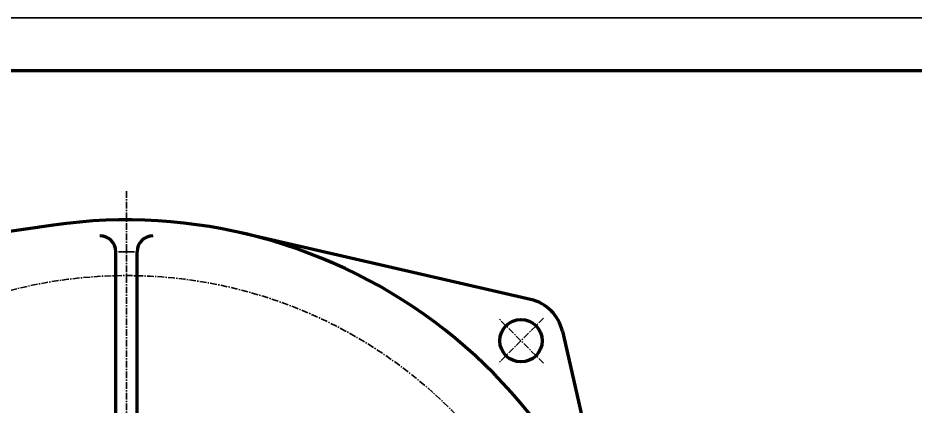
# Model space of a CAD drawing. Header units: millimetres. Extents: x 0 to 4732, y -441 to 1125.
# Drawn here: x 3585.8 to 3754.8, y 819.7 to 892.9 of the extents above; entities that cross this region are included whole.
import ezdxf

# ---------------------------------------------------------------- set-up
doc = ezdxf.new("R2010")
doc.units = ezdxf.units.MM
doc.linetypes.add('CENTER', pattern=[2, 1.25, -0.25, 0.25, -0.25])
for name, color, linetype, lineweight in [('0粗实线', 7, 'Continuous', 70), ('0细实线', 7, 'Continuous', 35), ('1', 1, 'CENTER', 35), ('箱体', 3, 'Continuous', 70)]:
    doc.layers.add(name, color=color, linetype=linetype, lineweight=lineweight)

msp = doc.modelspace()

# ---------------------------------------------------------------- linework, layer by layer
at = {"color": 0, "linetype": 'CENTER', "lineweight": 35}
msp.add_circle((3606.217, 757.748), 86.595, dxfattribs=at)
at = {"layer": '0粗实线', "color": 0, "lineweight": 70}
msp.add_line((4090.86, 882.916), (3284.86, 882.916), dxfattribs=at)
at = {"layer": '0细实线', "color": 0, "lineweight": 35}
msp.add_line((4100.86, 892.916), (3259.86, 892.916), dxfattribs=at)
at = {"layer": '1', "color": 0, "lineweight": 35}
msp.add_line((3606.217, 860.248), (3606.217, 640.248), dxfattribs=at)
at = {"layer": '1', "color": 0, "lineweight": 30}
for p, q in [((3684.773, 827.818), (3676.288, 836.304)), ((3684.773, 836.304), (3676.288, 827.818))]:
    msp.add_line(p, q, dxfattribs=at)
at = {"layer": '箱体', "color": 0, "linetype": 'Continuous', "lineweight": 70}
for p, q in [((3592.47, 853.865), (3576.988, 851.65)), ((3682.326, 839.857), (3628.007, 852.366)), ((3688.327, 833.856), (3700.836, 779.537))]:
    msp.add_line(p, q, dxfattribs=at)
at = {"layer": '箱体', "color": 0, "lineweight": 70}
for p, q in [((3604.217, 804.463), (3604.217, 848.843)), ((3608.217, 804.463), (3608.217, 848.843))]:
    msp.add_line(p, q, dxfattribs=at)
at = {"layer": '箱体', "color": 0, "lineweight": 35}
for q in [(3604.717, 848.843), (3607.717, 848.843)]:
    msp.add_line((3606.217, 848.843), q, dxfattribs=at)
at = {"layer": '箱体', "color": 0, "linetype": 'Continuous', "lineweight": 70}
msp.add_circle((3680.531, 832.061), 4, dxfattribs=at)
for centre, radius, start, end in [((3606.217, 757.748), 97.095, 5.533, 98.13992), ((3680.531, 832.061), 8, 12.96852, 77.03148)]:
    msp.add_arc(centre, radius, start, end, dxfattribs=at)
at = {"layer": '箱体', "color": 0, "lineweight": 70}
for centre, start, end in [((3601.217, 848.843), 0, 90), ((3611.217, 848.843), 90, 180)]:
    msp.add_arc(centre, 3, start, end, dxfattribs=at)

doc.saveas('drawing.dxf')
